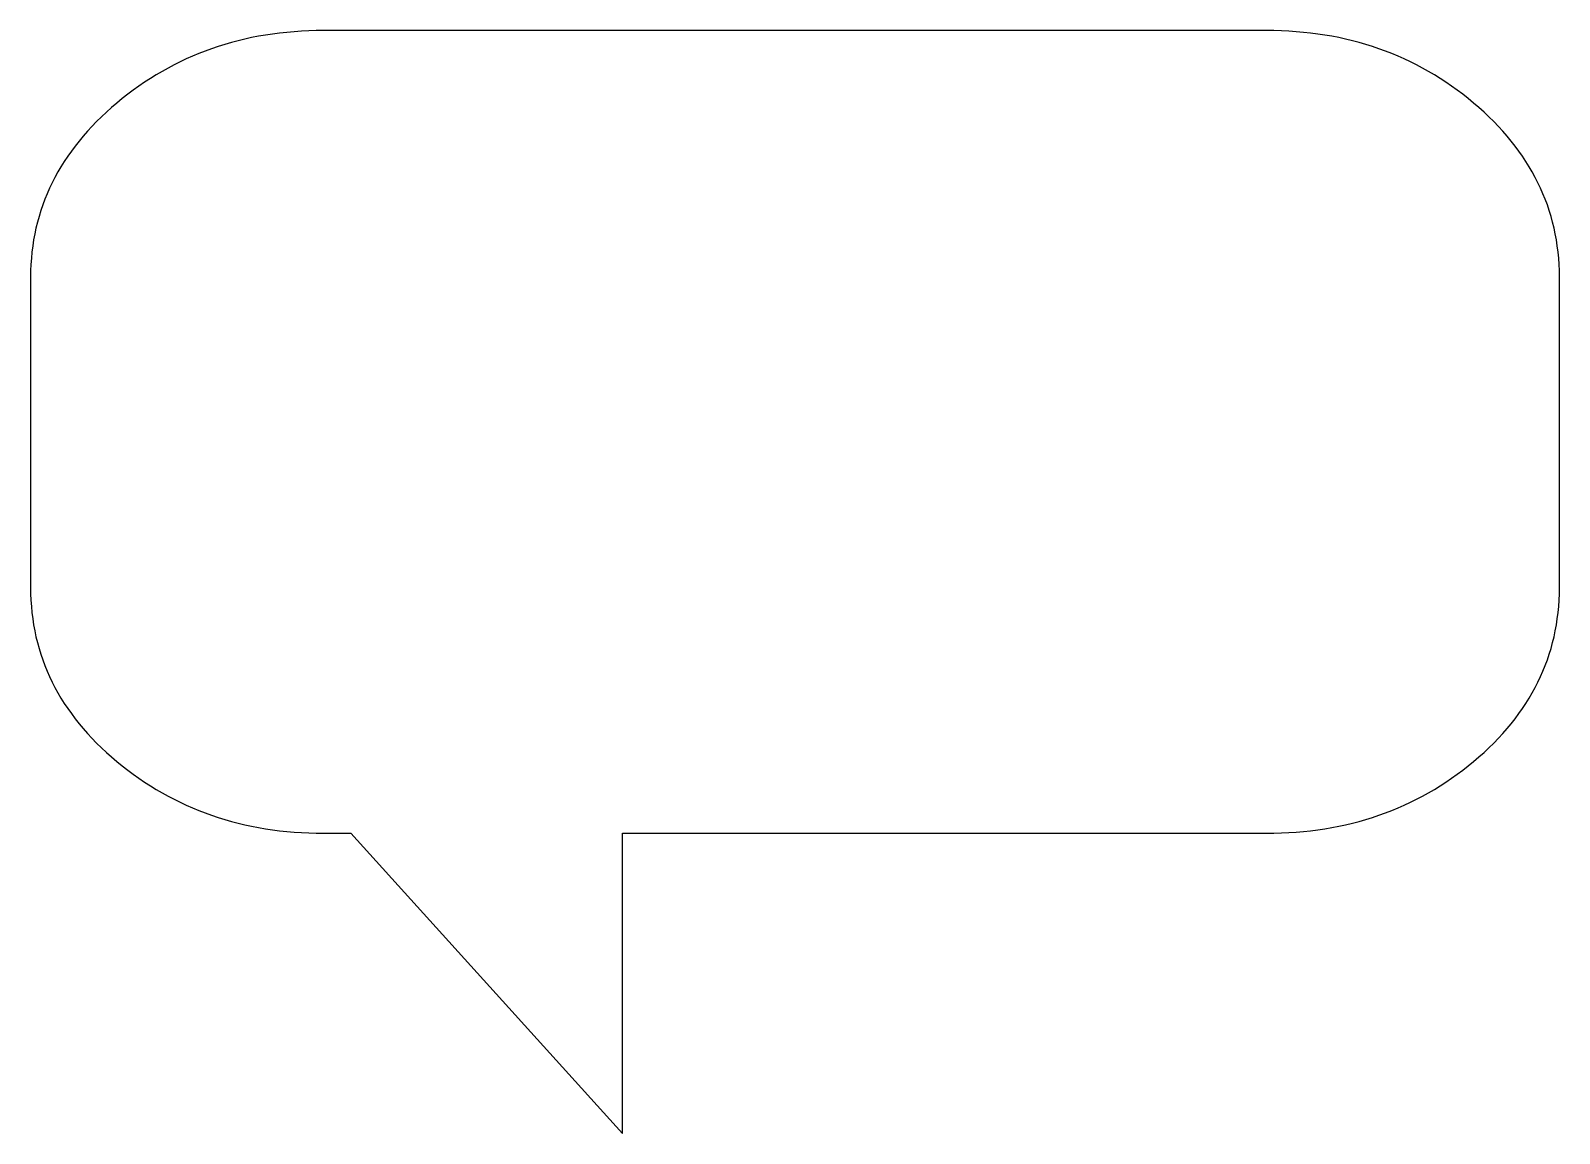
# Model space of a CAD drawing. Header units: centimetres. Extents: x -10.4 to 10.1, y -5.9 to 8.9.
import ezdxf

# ---------------------------------------------------------------- set-up
doc = ezdxf.new("R2010")
doc.units = ezdxf.units.CM
doc.header["$MEASUREMENT"] = 0
doc.layers.add('Camada 1', color=7, linetype='Continuous')

msp = doc.modelspace()

# ---------------------------------------------------------------- linework, layer by layer
at = {"layer": 'Camada 1'}
msp.add_open_spline([(-6.12447, -1.90603), (-6.12447, -1.90603), (-6.48856, -1.90603), (-6.48856, -1.90603), (-6.48856, -1.90603), (-7.57036, -1.90603), (-8.49746, -1.58453), (-9.27042, -0.94059), (-9.27042, -0.94059), (-10.04282, -0.29712), (-10.42956, 0.4825), (-10.42956, 1.3987), (-10.42956, 1.3987), (-10.42956, 1.3987), (-10.42956, 5.57599), (-10.42956, 5.57599), (-10.42956, 5.57599), (-10.42956, 6.48568), (-10.04282, 7.26528), (-9.27042, 7.91528), (-9.27042, 7.91528), (-8.49746, 8.56477), (-7.57039, 8.89), (-6.48859, 8.89), (-6.48859, 8.89), (-6.48859, 8.89), (6.18416, 8.89), (6.18416, 8.89), (6.18416, 8.89), (7.27369, 8.89), (8.20245, 8.56477), (8.97155, 7.91525), (8.97155, 7.91525), (9.74064, 7.26527), (10.12519, 6.48565), (10.12519, 5.57596), (10.12519, 5.57596), (10.12519, 5.57596), (10.12519, 1.39869), (10.12519, 1.39869), (10.12519, 1.39869), (10.12519, 0.48249), (9.74064, -0.29713), (8.97155, -0.9406), (8.97155, -0.9406), (8.20246, -1.58454), (7.27372, -1.90604), (6.18416, -1.90604), (6.18416, -1.90604), (6.18416, -1.90604), (-2.47023, -1.90603), (-2.47023, -1.90603), (-2.47023, -1.90603), (-2.47023, -1.90603), (-2.47023, -5.94392), (-2.47023, -5.94392), (-2.47023, -5.94392), (-2.47023, -5.94392), (-6.12447, -1.90603), (-6.12447, -1.90603)], degree=3, knots=[0, 0, 0, 0, 0.0625, 0.0625, 0.0625, 0.0625, 0.125, 0.125, 0.125, 0.125, 0.1875, 0.1875, 0.1875, 0.1875, 0.25, 0.25, 0.25, 0.25, 0.3125, 0.3125, 0.3125, 0.3125, 0.375, 0.375, 0.375, 0.375, 0.4375, 0.4375, 0.4375, 0.4375, 0.5, 0.5, 0.5, 0.5, 0.5625, 0.5625, 0.5625, 0.5625, 0.625, 0.625, 0.625, 0.625, 0.6875, 0.6875, 0.6875, 0.6875, 0.75, 0.75, 0.75, 0.75, 0.8125, 0.8125, 0.8125, 0.8125, 0.875, 0.875, 0.875, 0.875, 1, 1, 1, 1], dxfattribs=at)

doc.saveas('drawing.dxf')
